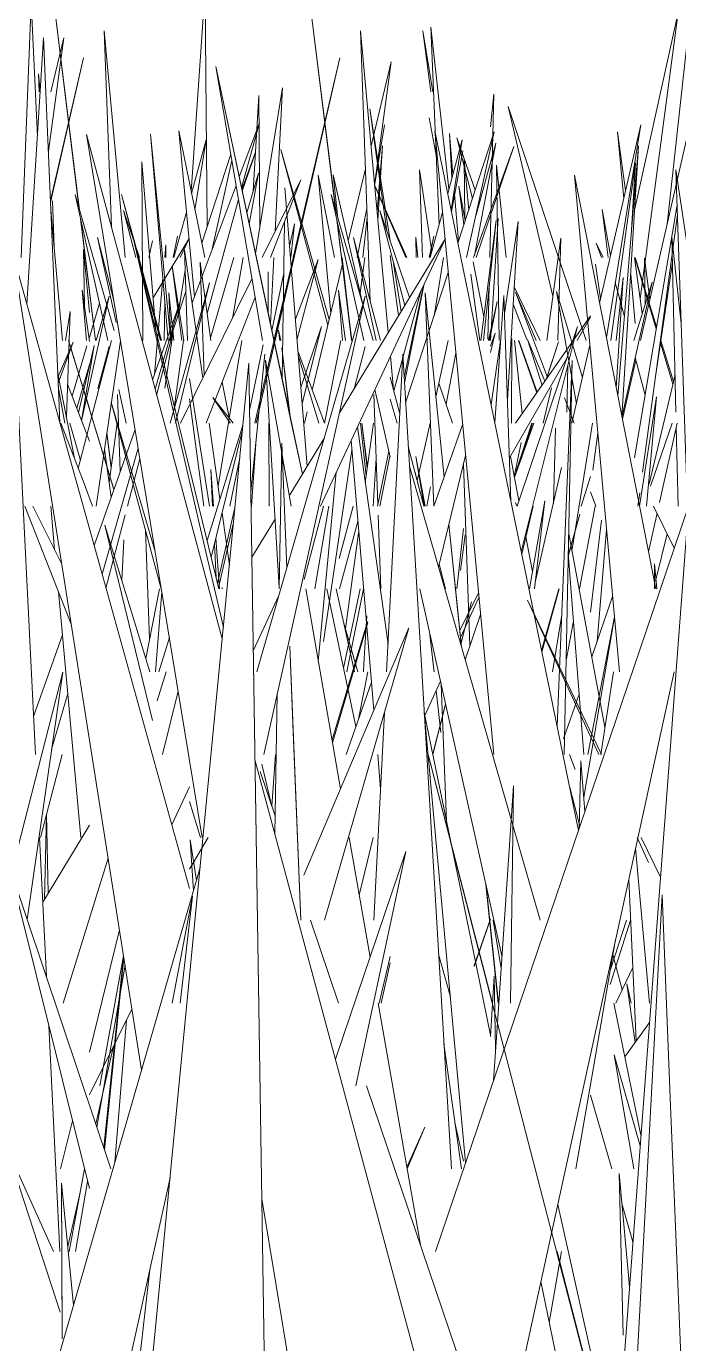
# Model space of a CAD drawing. Header units: millimetres. Extents: x -9575 to 27274, y -4387 to 11354.
# Drawn here: x -5454.58 to -5432.87, y 3071.75 to 3115.63 of the extents above; entities that cross this region are included whole.
import ezdxf

# ---------------------------------------------------------------- set-up
doc = ezdxf.new("R2010")
doc.units = ezdxf.units.MM
doc.layers.add('G-IMPT', color=8, linetype='Continuous', lineweight=9)

# ---------------------------------------------------------------- blocks, each defined once
blk = doc.blocks.new('Grass Array - 25_dwg-V16-North')
at = {"layer": 'G-IMPT'}
for p, q in [((-5440.841, 3109.028), (-5441.114, 3115.61)), ((-5440.515, 3110.223), (-5441.114, 3115.61)), ((-5453.852, 3111.474), (-5453.335, 3115.249)), ((-5453.773, 3113.449), (-5453.335, 3115.249)), ((-5442.438, 3114.454), (-5443.11, 3111.652)), ((-5443.11, 3111.652), (-5442.438, 3114.454)), ((-5442.438, 3114.454), (-5442.989, 3110.338)), ((-5447.03, 3110.144), (-5446.844, 3113.334)), ((-5446.815, 3108.899), (-5446.844, 3113.334)), ((-5439.018, 3113.373), (-5439.149, 3107.931)), ((-5439.018, 3113.373), (-5439.135, 3112.287)), ((-5434.141, 3105.172), (-5432.185, 3113.705)), ((-5442.473, 3108.488), (-5443.151, 3112.884)), ((-5442.585, 3108.81), (-5443.151, 3112.884)), ((-5449.776, 3105.172), (-5450.451, 3112.037)), ((-5449.858, 3105.172), (-5450.451, 3112.037)), ((-5447.496, 3110.622), (-5446.825, 3112.416)), ((-5447.418, 3110.255), (-5446.825, 3112.416)), ((-5440.415, 3110.588), (-5440.502, 3112.067)), ((-5440.385, 3110.696), (-5440.502, 3112.067)), ((-5439.668, 3107.998), (-5438.957, 3111.737)), ((-5439.613, 3109.358), (-5438.957, 3111.737)), ((-5450.271, 3105.485), (-5450.738, 3111.124)), ((-5450.703, 3105.172), (-5450.738, 3111.124)), ((-5444.498, 3105.869), (-5446.117, 3111.529)), ((-5444.545, 3105.677), (-5446.117, 3111.529)), ((-5447.241, 3109.42), (-5446.857, 3110.738)), ((-5447.161, 3109.044), (-5446.857, 3110.738)), ((-5444.209, 3109.248), (-5444.367, 3110.688)), ((-5443.408, 3106.465), (-5444.367, 3110.688)), ((-5443.295, 3110.883), (-5443.869, 3108.493)), ((-5443.869, 3108.493), (-5443.295, 3110.883)), ((-5435.129, 3105.172), (-5434.306, 3111.083)), ((-5434.433, 3108.855), (-5434.306, 3111.083)), ((-5449.066, 3106.422), (-5447.603, 3110.336)), ((-5441.916, 3107.931), (-5442.991, 3110.357)), ((-5441.95, 3107.931), (-5442.989, 3110.338)), ((-5440.014, 3109.033), (-5440.189, 3110.314)), ((-5439.97, 3109.167), (-5440.189, 3110.314)), ((-5448.565, 3106.074), (-5447.524, 3109.871)), ((-5440.195, 3108.477), (-5440.34, 3110.167)), ((-5443.568, 3107.931), (-5443.247, 3109.565)), ((-5434.334, 3101.256), (-5432.922, 3109.683)), ((-5434.069, 3100.785), (-5432.911, 3109.357)), ((-5443.379, 3107.931), (-5443.235, 3109.261)), ((-5439.458, 3105.172), (-5438.939, 3109.161)), ((-5439.365, 3105.172), (-5438.939, 3109.161)), ((-5438.662, 3106.065), (-5438.206, 3109.137)), ((-5438.566, 3103.208), (-5438.206, 3109.137)), ((-5449.977, 3107.931), (-5449.939, 3108.357)), ((-5449.946, 3107.931), (-5449.939, 3108.357)), ((-5435.435, 3107.931), (-5435.616, 3108.415)), ((-5435.38, 3107.931), (-5435.616, 3108.415)), ((-5448.455, 3105.256), (-5447.675, 3107.931)), ((-5447.726, 3105.907), (-5447.362, 3107.931)), ((-5444.046, 3107.755), (-5445.064, 3103.512)), ((-5445.064, 3103.512), (-5444.046, 3107.755)), ((-5443.763, 3105.172), (-5444.065, 3107.931)), ((-5443.312, 3107.931), (-5443.471, 3106.743)), ((-5442.195, 3105.997), (-5442.473, 3107.999)), ((-5442.11, 3106.137), (-5442.356, 3107.73)), ((-5439.356, 3105.955), (-5439.707, 3107.791)), ((-5433.613, 3105.558), (-5434.323, 3107.931)), ((-5433.602, 3105.624), (-5434.314, 3107.931)), ((-5433.649, 3103.891), (-5433.071, 3107.767)), ((-5450.318, 3104.034), (-5450.037, 3107.246)), ((-5439.485, 3105.172), (-5439.786, 3107.375)), ((-5434.715, 3107.265), (-5434.947, 3105.172)), ((-5434.715, 3107.265), (-5434.946, 3103.596)), ((-5434.946, 3103.596), (-5434.715, 3107.265)), ((-5439.172, 3106.982), (-5439.215, 3105.212)), ((-5437.615, 3105.172), (-5438.302, 3106.774)), ((-5437.233, 3103.937), (-5438.302, 3106.774)), ((-5434.674, 3105.96), (-5434.978, 3107.103)), ((-5434.753, 3102.658), (-5433.752, 3107.11)), ((-5434.365, 3105.172), (-5433.752, 3107.11)), ((-5449.994, 3105.172), (-5449.971, 3106.487)), ((-5438.297, 3102.413), (-5435.797, 3105.996)), ((-5436.244, 3105.172), (-5435.797, 3105.947)), ((-5452.847, 3102.759), (-5452.329, 3105.004)), ((-5452.75, 3102.506), (-5452.329, 3105.004)), ((-5449.678, 3102.83), (-5449.35, 3105.172)), ((-5444.653, 3102.413), (-5444.11, 3105.172)), ((-5439.113, 3103.033), (-5438.795, 3105.172)), ((-5433.061, 3103.713), (-5433.483, 3105.122)), ((-5433.039, 3103.804), (-5433.462, 3105.172)), ((-5444.656, 3102.413), (-5445.538, 3104.789)), ((-5444.852, 3102.413), (-5445.525, 3104.631)), ((-5440.609, 3103.044), (-5440.285, 3104.751)), ((-5438.501, 3101.262), (-5436.587, 3104.578)), ((-5433.983, 3103.352), (-5434.315, 3104.606)), ((-5434.741, 3102.553), (-5434.291, 3104.516)), ((-5452.487, 3101.816), (-5453.214, 3103.72)), ((-5447.828, 3102.607), (-5448.07, 3103.784)), ((-5433.851, 3100.397), (-5432.985, 3104.031)), ((-5447.803, 3102.413), (-5448.374, 3103.276)), ((-5447.697, 3102.413), (-5448.374, 3103.276)), ((-5437.374, 3102.413), (-5437.102, 3103.587)), ((-5436.671, 3103.254), (-5436.341, 3102.413)), ((-5445.328, 3102.413), (-5445.236, 3102.798)), ((-5452.787, 3101.175), (-5453.142, 3102.413)), ((-5443.268, 3100.663), (-5443.46, 3102.413)), ((-5438.335, 3100.606), (-5437.685, 3102.413)), ((-5435.73, 3100.849), (-5435.558, 3102.085)), ((-5438.187, 3099.831), (-5438.47, 3101.315)), ((-5436.108, 3099.654), (-5435.797, 3100.64)), ((-5441.132, 3100.295), (-5441.254, 3099.654)), ((-5438.304, 3099.777), (-5438.25, 3099.654)), ((-5435.62, 3099.654), (-5435.797, 3100.123)), ((-5434.162, 3100.092), (-5434.222, 3099.654)), ((-5444.167, 3097.913), (-5443.705, 3099.654)), ((-5438.091, 3098.05), (-5437.71, 3099.654)), ((-5436.169, 3096.895), (-5435.651, 3099.654)), ((-5440.25, 3096.895), (-5440.035, 3098.909)), ((-5435.797, 3096.12), (-5435.441, 3099.18)), ((-5440.126, 3097.508), (-5439.978, 3098.693)), ((-5437.968, 3098.687), (-5437.736, 3097.469)), ((-5433.634, 3097.147), (-5433.249, 3098.732)), ((-5436.606, 3094.57), (-5436.369, 3095.831))]:
    blk.add_line(p, q, dxfattribs=at)
blk = doc.blocks.new('Grass Array - Grass Array-440235-North')
blk.add_blockref('Grass Array - 25_dwg-V16-North', (0, 0))
blk = doc.blocks.new('Grass Array - 25_dwg-V20-North')
at = {"layer": 'G-IMPT'}
for p, q in [((-5449.1, 3110.137), (-5448.634, 3116.865)), ((-5448.568, 3108.958), (-5448.634, 3116.865)), ((-5434.328, 3109.559), (-5432.889, 3116.099)), ((-5434.147, 3106.556), (-5432.889, 3116.099)), ((-5441.379, 3115.485), (-5441.115, 3113.449)), ((-5441.379, 3115.485), (-5441.051, 3113.449)), ((-5454.122, 3113.449), (-5454.176, 3114.054)), ((-5454.156, 3113.449), (-5454.176, 3114.054)), ((-5437.054, 3106.646), (-5438.543, 3112.967)), ((-5435.943, 3105.172), (-5438.543, 3112.967)), ((-5439.73, 3109.9), (-5440.252, 3111.915)), ((-5439.639, 3110.178), (-5440.252, 3111.915)), ((-5440.43, 3109.464), (-5440.051, 3111.492)), ((-5438.845, 3105.172), (-5438.936, 3111.006)), ((-5438.615, 3107.931), (-5438.936, 3111.006)), ((-5453.717, 3109.821), (-5453.66, 3108.286)), ((-5453.38, 3105.172), (-5453.769, 3109.508)), ((-5445.661, 3109.059), (-5445.811, 3108.352)), ((-5445.661, 3109.059), (-5445.781, 3107.931)), ((-5450.511, 3107.931), (-5450.386, 3108.493)), ((-5452.487, 3106.097), (-5452.677, 3108.202)), ((-5452.649, 3106.303), (-5452.677, 3108.202)), ((-5444.873, 3107.862), (-5445.626, 3105.884)), ((-5444.873, 3107.862), (-5445.573, 3105.23)), ((-5446.02, 3107.361), (-5446.411, 3105.507)), ((-5437.478, 3105.172), (-5438.338, 3106.956)), ((-5452.487, 3105.265), (-5452.152, 3106.408)), ((-5437.923, 3105.2), (-5438.374, 3106.377)), ((-5453.058, 3103.312), (-5452.568, 3104.987)), ((-5438.073, 3102.734), (-5438.328, 3105.172)), ((-5437.59, 3103.426), (-5438.197, 3105.172)), ((-5437.574, 3103.449), (-5438.185, 3105.172)), ((-5436.555, 3104.339), (-5436.593, 3102.787))]:
    blk.add_line(p, q, dxfattribs=at)
blk = doc.blocks.new('Grass Array - Grass Array-V24-North')
blk.add_blockref('Grass Array - 25_dwg-V20-North', (0, 0))
blk = doc.blocks.new('Grass Array - 25_dwg-V30-North')
at = {"layer": 'G-IMPT'}
for p, q in [((-5444.286, 3109.515), (-5445.108, 3116.185)), ((-5444.291, 3109.533), (-5445.108, 3116.185)), ((-5445.811, 3107.31), (-5444.147, 3114.581)), ((-5445.697, 3107.931), (-5444.147, 3114.581)), ((-5450.843, 3107.931), (-5451.418, 3110.035)), ((-5450.855, 3107.931), (-5451.418, 3110.035)), ((-5444.095, 3107.931), (-5444.253, 3109.222)), ((-5444.091, 3107.931), (-5444.246, 3109.191)), ((-5446.34, 3105.172), (-5446.033, 3106.488)), ((-5446.3, 3105.172), (-5446.035, 3106.328)), ((-5452.705, 3103.613), (-5453.165, 3105.13)), ((-5452.704, 3103.618), (-5453.165, 3105.13))]:
    blk.add_line(p, q, dxfattribs=at)
blk = doc.blocks.new('Grass Array - 25_dwg-V34-North')
at = {"layer": 'G-IMPT'}
for p, q in [((-5444.286, 3109.515), (-5445.108, 3116.185)), ((-5444.291, 3109.533), (-5445.108, 3116.185)), ((-5445.811, 3107.31), (-5444.147, 3114.581)), ((-5445.697, 3107.931), (-5444.147, 3114.581)), ((-5450.088, 3105.172), (-5451.418, 3110.035)), ((-5450.116, 3105.172), (-5451.418, 3110.035)), ((-5443.818, 3105.68), (-5444.253, 3109.222)), ((-5443.856, 3106.02), (-5444.246, 3109.191)), ((-5446.34, 3105.172), (-5446.033, 3106.488)), ((-5446.3, 3105.172), (-5446.035, 3106.328)), ((-5452.487, 3102.891), (-5453.165, 3105.13)), ((-5452.487, 3102.905), (-5453.165, 3105.13)), ((-5451.673, 3100.203), (-5452.015, 3101.334)), ((-5451.668, 3100.217), (-5452.013, 3101.35))]:
    blk.add_line(p, q, dxfattribs=at)
blk = doc.blocks.new('Grass Array - 25_dwg-V37-North')
at = {"layer": 'G-IMPT'}
for p, q in [((-5444.286, 3109.515), (-5445.108, 3116.185)), ((-5444.291, 3109.533), (-5445.108, 3116.185)), ((-5445.811, 3107.31), (-5444.147, 3114.581)), ((-5445.697, 3107.931), (-5444.147, 3114.581)), ((-5450.088, 3105.172), (-5451.418, 3110.035)), ((-5450.116, 3105.172), (-5451.418, 3110.035)), ((-5443.756, 3105.172), (-5444.253, 3109.222)), ((-5443.751, 3105.172), (-5444.246, 3109.191)), ((-5446.34, 3105.172), (-5446.033, 3106.488)), ((-5446.3, 3105.172), (-5446.035, 3106.328)), ((-5452.487, 3102.891), (-5453.165, 3105.13)), ((-5452.487, 3102.905), (-5453.165, 3105.13)), ((-5443.417, 3102.413), (-5443.234, 3100.919)), ((-5443.23, 3100.945), (-5443.411, 3102.413)), ((-5451.673, 3100.203), (-5452.015, 3101.334)), ((-5451.668, 3100.217), (-5452.013, 3101.35))]:
    blk.add_line(p, q, dxfattribs=at)
blk = doc.blocks.new('Grass Array - Grass Array-440908-North')
for name in ['Grass Array - 25_dwg-V34-North', 'Grass Array - 25_dwg-V37-North', 'Grass Array - 25_dwg-V37-North', 'Grass Array - 25_dwg-V30-North']:
    blk.add_blockref(name, (0, 0))
blk = doc.blocks.new('Grass Array - 25_dwg-V40-North')
at = {"layer": 'G-IMPT'}
for p, q in [((-5452.816, 3109.515), (-5453.638, 3116.185)), ((-5452.822, 3109.533), (-5453.638, 3116.185)), ((-5453.783, 3109.836), (-5452.677, 3114.581)), ((-5453.78, 3109.762), (-5452.677, 3114.581)), ((-5452.487, 3106.806), (-5452.783, 3109.222)), ((-5452.621, 3107.931), (-5452.776, 3109.191))]:
    blk.add_line(p, q, dxfattribs=at)
blk = doc.blocks.new('Grass Array - 25_dwg-V44-North')
at = {"layer": 'G-IMPT'}
for p, q in [((-5452.816, 3109.515), (-5453.638, 3116.185)), ((-5452.822, 3109.533), (-5453.638, 3116.185)), ((-5453.783, 3109.836), (-5452.677, 3114.581)), ((-5453.78, 3109.762), (-5452.677, 3114.581)), ((-5452.487, 3106.806), (-5452.783, 3109.222)), ((-5452.621, 3107.931), (-5452.776, 3109.191))]:
    blk.add_line(p, q, dxfattribs=at)
blk = doc.blocks.new('Grass Array - 25_dwg-V46-North')
at = {"layer": 'G-IMPT'}
for p, q in [((-5452.816, 3109.515), (-5453.638, 3116.185)), ((-5452.822, 3109.533), (-5453.638, 3116.185)), ((-5451.298, 3107.931), (-5451.993, 3115.482)), ((-5451.754, 3108.959), (-5451.993, 3115.482)), ((-5433.253, 3109.047), (-5432.608, 3114.915)), ((-5453.783, 3109.836), (-5452.677, 3114.581)), ((-5453.78, 3109.762), (-5452.677, 3114.581)), ((-5440.937, 3111.347), (-5441.169, 3112.591)), ((-5448.991, 3106.621), (-5449.513, 3112.151)), ((-5448.647, 3107.931), (-5449.513, 3112.151)), ((-5442.988, 3110.326), (-5442.661, 3112.357)), ((-5434.637, 3110.163), (-5434.902, 3112.122)), ((-5434.697, 3109.9), (-5434.902, 3112.122)), ((-5449.086, 3110.071), (-5448.6, 3111.849)), ((-5448.974, 3109.521), (-5448.6, 3111.849)), ((-5442.91, 3109.482), (-5442.729, 3111.654)), ((-5442.882, 3109.172), (-5442.729, 3111.654)), ((-5447.779, 3111.371), (-5448.746, 3108.413)), ((-5448.746, 3108.413), (-5447.779, 3111.371)), ((-5447.744, 3111.168), (-5448.395, 3108.217)), ((-5447.405, 3110.194), (-5446.954, 3111.444)), ((-5447.394, 3110.139), (-5446.955, 3111.43)), ((-5440.005, 3111.201), (-5439.987, 3109.255)), ((-5440.005, 3111.201), (-5439.857, 3109.512)), ((-5444.45, 3106.07), (-5444.869, 3110.682)), ((-5444.328, 3107.931), (-5444.869, 3110.682)), ((-5441.492, 3110.853), (-5441.392, 3107.931)), ((-5441.492, 3110.853), (-5441.085, 3108.138)), ((-5451.662, 3105.506), (-5452.964, 3110.029)), ((-5451.875, 3105.172), (-5452.964, 3110.029)), ((-5451.35, 3109.495), (-5450.938, 3107.931)), ((-5451.35, 3109.495), (-5450.814, 3107.931)), ((-5449.672, 3107.931), (-5449.258, 3109.444)), ((-5435.136, 3107.998), (-5435.413, 3109.533)), ((-5435.211, 3107.931), (-5435.413, 3109.533)), ((-5452.286, 3105.172), (-5452.783, 3109.222)), ((-5452.281, 3105.172), (-5452.776, 3109.191)), ((-5439.132, 3105.172), (-5438.872, 3109.231)), ((-5452.22, 3108.601), (-5451.595, 3105.764)), ((-5452.22, 3108.601), (-5451.67, 3106.501)), ((-5451.67, 3106.501), (-5452.22, 3108.601)), ((-5450.363, 3106.594), (-5449.164, 3108.572)), ((-5449.702, 3107.931), (-5449.553, 3108.65)), ((-5449.696, 3107.931), (-5449.553, 3108.65)), ((-5449.463, 3107.931), (-5449.164, 3108.572)), ((-5441.605, 3107.931), (-5441.62, 3108.608)), ((-5441.549, 3107.931), (-5441.62, 3108.608)), ((-5437.255, 3105.172), (-5436.79, 3108.58)), ((-5436.885, 3105.172), (-5436.79, 3108.58)), ((-5435.467, 3106.559), (-5435.636, 3107.713)), ((-5434.081, 3106.069), (-5434.334, 3107.931)), ((-5433.983, 3106.379), (-5434.002, 3107.907)), ((-5433.829, 3106.533), (-5434.002, 3107.907)), ((-5449.542, 3105.984), (-5449.296, 3107.511)), ((-5434.313, 3105.74), (-5434.463, 3107.364)), ((-5452.487, 3105.141), (-5452.725, 3106.846)), ((-5452.584, 3105.172), (-5452.725, 3106.846)), ((-5449.838, 3106.757), (-5449.774, 3105.172)), ((-5449.838, 3106.757), (-5449.675, 3105.172)), ((-5449.675, 3105.172), (-5449.838, 3106.757)), ((-5449.274, 3106.8), (-5449.807, 3105.172)), ((-5449.807, 3105.172), (-5449.274, 3106.8)), ((-5436.273, 3103.063), (-5436.931, 3106.803)), ((-5436.072, 3103.936), (-5436.931, 3106.803)), ((-5452.747, 3102.498), (-5451.829, 3106.644)), ((-5452.255, 3105.172), (-5451.829, 3106.644)), ((-5445.444, 3103.609), (-5444.761, 3105.634)), ((-5445.401, 3103.075), (-5444.761, 3105.634)), ((-5452.2, 3103.564), (-5451.83, 3104.972)), ((-5438.431, 3102.413), (-5438.421, 3105.234)), ((-5438.43, 3102.413), (-5438.421, 3105.234)), ((-5437.416, 3103.675), (-5437.895, 3105.2)), ((-5437.32, 3103.814), (-5437.895, 3105.2)), ((-5437.28, 3103.87), (-5436.872, 3105.124)), ((-5437.264, 3103.893), (-5436.872, 3105.124)), ((-5452.907, 3102.916), (-5452.487, 3104.37)), ((-5451.55, 3103.365), (-5451.457, 3100.814)), ((-5451.256, 3102.413), (-5451.509, 3103.541)), ((-5451.829, 3100.441), (-5451.561, 3102.413)), ((-5438.273, 3100.818), (-5437.754, 3102.413)), ((-5438.115, 3101.216), (-5437.735, 3102.413)), ((-5451.906, 3102.074), (-5451.764, 3100.919)), ((-5451.76, 3100.945), (-5451.902, 3102.097)), ((-5437.038, 3099.744), (-5436.968, 3102.247)), ((-5451.76, 3099.955), (-5451.984, 3101.548)), ((-5438.34, 3100.632), (-5438.109, 3101.767))]:
    blk.add_line(p, q, dxfattribs=at)
blk = doc.blocks.new('Grass Array - Grass Array-V47-North')
for name in ['Grass Array - 25_dwg-V46-North', 'Grass Array - 25_dwg-V40-North', 'Grass Array - 25_dwg-V40-North', 'Grass Array - 25_dwg-V44-North']:
    blk.add_blockref(name, (0, 0))
blk = doc.blocks.new('Grass Array - 25_dwg-V51-North')
at = {"layer": 'G-IMPT'}
for p, q in [((-5454.757, 3107.931), (-5454.419, 3116.428)), ((-5454.217, 3111.981), (-5454.419, 3116.428)), ((-5444.286, 3109.515), (-5445.108, 3116.185)), ((-5444.291, 3109.533), (-5445.108, 3116.185)), ((-5454.57, 3106.389), (-5454.01, 3115.25)), ((-5453.507, 3103.261), (-5454.01, 3115.25)), ((-5442.538, 3105.432), (-5443.463, 3115.482)), ((-5443.134, 3106.475), (-5443.463, 3115.482)), ((-5448.276, 3114.301), (-5446.726, 3105.172)), ((-5448.276, 3114.301), (-5445.764, 3102.454)), ((-5445.396, 3100.717), (-5448.276, 3114.301)), ((-5446.931, 3102.413), (-5444.147, 3114.581)), ((-5446.901, 3102.765), (-5444.147, 3114.581)), ((-5446.951, 3108.054), (-5446.061, 3113.589)), ((-5446.3, 3108.799), (-5446.061, 3113.589)), ((-5448.726, 3088.618), (-5452.581, 3112.031)), ((-5449.545, 3100.747), (-5452.581, 3112.031)), ((-5439.902, 3100.691), (-5440.983, 3112.151)), ((-5436.205, 3088.85), (-5440.983, 3112.151)), ((-5439.005, 3112.116), (-5440.216, 3108.413)), ((-5440.216, 3108.413), (-5439.005, 3112.116)), ((-5439.005, 3112.116), (-5439.928, 3107.931)), ((-5435.5, 3106.416), (-5434.131, 3112.357)), ((-5435.274, 3105.264), (-5434.131, 3112.357)), ((-5440.556, 3110.071), (-5440.07, 3111.849)), ((-5440.444, 3109.521), (-5440.07, 3111.849)), ((-5439.692, 3107.931), (-5438.355, 3111.635)), ((-5439.614, 3107.931), (-5438.355, 3111.635)), ((-5434.894, 3103.33), (-5434.199, 3111.654)), ((-5434.755, 3102.623), (-5434.199, 3111.654)), ((-5435.315, 3099.398), (-5436.339, 3110.682)), ((-5433.629, 3096.895), (-5436.339, 3110.682)), ((-5432.962, 3110.853), (-5432.578, 3099.654)), ((-5432.962, 3110.853), (-5431.696, 3102.413)), ((-5446.728, 3107.931), (-5445.449, 3110.526)), ((-5446.458, 3107.931), (-5445.449, 3110.526)), ((-5445.976, 3110.258), (-5445.234, 3100.985)), ((-5450.088, 3105.172), (-5451.418, 3110.035)), ((-5450.116, 3105.172), (-5451.418, 3110.035)), ((-5443.036, 3105.172), (-5444.434, 3110.029)), ((-5443.345, 3105.172), (-5444.434, 3110.029)), ((-5442.82, 3109.495), (-5441.989, 3106.337)), ((-5442.82, 3109.495), (-5441.828, 3106.601)), ((-5441.141, 3107.931), (-5440.728, 3109.444)), ((-5445.993, 3109.126), (-5446.072, 3103.907)), ((-5446.072, 3103.907), (-5445.993, 3109.126)), ((-5443.756, 3105.172), (-5444.253, 3109.222)), ((-5443.751, 3105.172), (-5444.246, 3109.191)), ((-5448.176, 3096.895), (-5451.053, 3108.69)), ((-5448.573, 3097.986), (-5451.053, 3108.69)), ((-5444.791, 3099.654), (-5440.634, 3108.572)), ((-5444.16, 3102.756), (-5440.634, 3108.572)), ((-5443.69, 3108.601), (-5442.935, 3105.172)), ((-5443.69, 3108.601), (-5442.793, 3105.172)), ((-5442.793, 3105.172), (-5443.69, 3108.601)), ((-5441.172, 3107.931), (-5441.022, 3108.65)), ((-5441.165, 3107.931), (-5441.022, 3108.65)), ((-5432.957, 3102.782), (-5433.09, 3108.608)), ((-5432.787, 3105.739), (-5433.09, 3108.608)), ((-5450.748, 3080.869), (-5455.034, 3108.053)), ((-5455.034, 3108.053), (-5452.099, 3097.512)), ((-5449.224, 3105.172), (-5449.317, 3108.193)), ((-5448.709, 3103.912), (-5449.317, 3108.193)), ((-5449.729, 3107.653), (-5449.404, 3105.172)), ((-5449.729, 3107.653), (-5449.345, 3105.172)), ((-5449.345, 3105.172), (-5449.729, 3107.653)), ((-5448.795, 3107.778), (-5448.663, 3104.005)), ((-5448.795, 3107.778), (-5448.443, 3105.172)), ((-5446.454, 3105.71), (-5446.344, 3107.931)), ((-5441.011, 3105.984), (-5440.699, 3107.931)), ((-5449.448, 3102.413), (-5447.075, 3107.228)), ((-5446.539, 3107.461), (-5446.532, 3106.077)), ((-5446.532, 3106.077), (-5446.539, 3107.461)), ((-5440.538, 3107.432), (-5441.956, 3103.096)), ((-5441.956, 3103.097), (-5440.538, 3107.432)), ((-5449.795, 3102.413), (-5448.486, 3107.092)), ((-5449.621, 3102.413), (-5448.486, 3107.092)), ((-5443.961, 3105.172), (-5444.195, 3106.846)), ((-5444.054, 3105.172), (-5444.195, 3106.846)), ((-5442.354, 3103.496), (-5441.438, 3106.848)), ((-5442.006, 3103.934), (-5441.367, 3107)), ((-5441.996, 3103.758), (-5441.339, 3107.06)), ((-5441.308, 3106.757), (-5441.02, 3099.654)), ((-5441.308, 3106.757), (-5440.677, 3100.614)), ((-5440.677, 3100.614), (-5441.308, 3106.757)), ((-5450.381, 3103.856), (-5449.461, 3106.459)), ((-5450.298, 3103.545), (-5449.461, 3106.459)), ((-5448.602, 3102.413), (-5446.97, 3106.612)), ((-5446.914, 3094.136), (-5443.299, 3106.644)), ((-5445.594, 3096.274), (-5443.299, 3106.644)), ((-5439.193, 3105.172), (-5438.913, 3106.472)), ((-5439.168, 3105.172), (-5438.913, 3106.472)), ((-5438.991, 3102.436), (-5438.683, 3106.67)), ((-5438.452, 3099.81), (-5438.683, 3106.67)), ((-5453.276, 3105.172), (-5453.129, 3106.138)), ((-5453.253, 3102.623), (-5453.129, 3106.138)), ((-5450.246, 3103.351), (-5449.693, 3105.454)), ((-5449.973, 3103.578), (-5449.693, 3105.454)), ((-5446.148, 3105.172), (-5446.187, 3105.511)), ((-5446.112, 3105.172), (-5446.187, 3105.511)), ((-5439.135, 3104.775), (-5438.979, 3105.419)), ((-5439.135, 3104.979), (-5438.979, 3105.419)), ((-5438.246, 3099.654), (-5436.231, 3105.634)), ((-5438.108, 3098.13), (-5436.231, 3105.634)), ((-5453.536, 3103.953), (-5453.021, 3105.118)), ((-5453.527, 3103.744), (-5453.021, 3105.118)), ((-5451.673, 3100.203), (-5453.179, 3105.176)), ((-5451.668, 3100.217), (-5453.179, 3105.176)), ((-5452.857, 3100.904), (-5451.749, 3105.172)), ((-5452.264, 3099.654), (-5451.449, 3105.158)), ((-5448.197, 3100.312), (-5447.415, 3105.172)), ((-5447.15, 3102.848), (-5446.7, 3105.023)), ((-5443.67, 3103.564), (-5443.3, 3104.972)), ((-5440.537, 3105.172), (-5440.952, 3103.289)), ((-5436.423, 3102.413), (-5435.824, 3105.011)), ((-5447.108, 3100.13), (-5446.648, 3104.714)), ((-5445.811, 3102.739), (-5446.075, 3104.921)), ((-5445.84, 3102.813), (-5446.075, 3104.921)), ((-5442.591, 3094.136), (-5442.053, 3104.712)), ((-5442.362, 3103.525), (-5442.465, 3104.644)), ((-5441.445, 3094.54), (-5442.053, 3104.712)), ((-5454.283, 3091.377), (-5454.909, 3104.099)), ((-5452.986, 3101.238), (-5453.543, 3104.13)), ((-5447.174, 3104.409), (-5452.632, 3048)), ((-5447.174, 3104.409), (-5447.019, 3094.393)), ((-5446.299, 3048), (-5447.174, 3104.409)), ((-5446.166, 3096.945), (-5446.618, 3104.517)), ((-5445.768, 3099.654), (-5446.618, 3104.517)), ((-5436.917, 3092.322), (-5436.408, 3104.507)), ((-5436.616, 3094.57), (-5436.408, 3104.507)), ((-5449.149, 3103.906), (-5448.49, 3099.654)), ((-5448.49, 3099.654), (-5449.149, 3103.906)), ((-5442.473, 3103.948), (-5442.154, 3102.729)), ((-5442.154, 3102.729), (-5442.473, 3103.948)), ((-5440.851, 3103.748), (-5440.393, 3102.413)), ((-5453.303, 3102.413), (-5453.522, 3103.635)), ((-5453.507, 3103.261), (-5453.471, 3102.413)), ((-5449.149, 3103.227), (-5448.68, 3099.654)), ((-5443.02, 3103.365), (-5442.886, 3099.715)), ((-5442.473, 3101.281), (-5442.979, 3103.541)), ((-5442.242, 3102.413), (-5442.473, 3103.215)), ((-5434.172, 3099.656), (-5433.605, 3103.295)), ((-5433.936, 3099.654), (-5433.605, 3103.295)), ((-5450.099, 3096.895), (-5451.757, 3103.115)), ((-5450.294, 3098.144), (-5451.757, 3103.115)), ((-5452.698, 3100.49), (-5453.438, 3102.413)), ((-5448.569, 3098.506), (-5447.373, 3102.352)), ((-5448.138, 3099.893), (-5448.496, 3102.413)), ((-5446.901, 3102.765), (-5446.983, 3102.413)), ((-5446.514, 3102.413), (-5446.501, 3099.654)), ((-5446.501, 3099.654), (-5446.514, 3102.413)), ((-5445.396, 3100.717), (-5445.764, 3102.454)), ((-5443.417, 3102.413), (-5443.234, 3100.919)), ((-5443.23, 3100.945), (-5443.411, 3102.413)), ((-5443.299, 3100.441), (-5443.031, 3102.413)), ((-5441.145, 3102.413), (-5441.569, 3100.493)), ((-5441.016, 3099.654), (-5440.059, 3102.362)), ((-5436.42, 3098.154), (-5435.734, 3102.413)), ((-5433.804, 3100.315), (-5433.083, 3102.413)), ((-5433.502, 3099.778), (-5432.912, 3102.413)), ((-5452.33, 3098.342), (-5450.964, 3102.209)), ((-5448.432, 3097.947), (-5447.389, 3102.189)), ((-5445.811, 3100.033), (-5444.663, 3101.926)), ((-5442.544, 3095.055), (-5443.559, 3102.298)), ((-5432.885, 3099.654), (-5432.945, 3102.267)), ((-5452.065, 3097.389), (-5450.861, 3101.584)), ((-5446.931, 3101.894), (-5447.088, 3099.654)), ((-5446.081, 3101.747), (-5446.167, 3096.895)), ((-5446.081, 3101.747), (-5445.915, 3097.594)), ((-5445.915, 3097.594), (-5446.081, 3101.747)), ((-5444.694, 3095.144), (-5443.744, 3101.514)), ((-5443.314, 3096.426), (-5443.772, 3101.84)), ((-5442.899, 3099.654), (-5442.518, 3101.482)), ((-5441.869, 3101.642), (-5441.349, 3099.654)), ((-5451.216, 3099.654), (-5450.803, 3101.23)), ((-5447.811, 3099.654), (-5447.479, 3101.256)), ((-5443.036, 3099.654), (-5442.942, 3101.246)), ((-5442.812, 3099.654), (-5442.481, 3101.319)), ((-5441.339, 3099.654), (-5441.613, 3101.3)), ((-5441.312, 3099.654), (-5441.613, 3101.3)), ((-5440.862, 3097.622), (-5439.963, 3101.343)), ((-5439.816, 3094.996), (-5440.033, 3101.055)), ((-5449.545, 3100.747), (-5448.062, 3095.235)), ((-5448.357, 3099.654), (-5448.448, 3100.867)), ((-5448.386, 3099.654), (-5448.448, 3100.867)), ((-5444.864, 3094.481), (-5444.266, 3100.781)), ((-5437.476, 3085.859), (-5441.83, 3100.983)), ((-5441.349, 3099.654), (-5441.65, 3100.801)), ((-5439.902, 3100.691), (-5439.023, 3091.377)), ((-5436.764, 3100.934), (-5437.632, 3097.167)), ((-5452.698, 3100.49), (-5452.377, 3099.654)), ((-5435.358, 3062.339), (-5432.499, 3100.199)), ((-5437.835, 3096.895), (-5437.328, 3099.825)), ((-5437.663, 3096.895), (-5437.328, 3099.825)), ((-5453.089, 3095.715), (-5454.632, 3099.654)), ((-5453.404, 3097.714), (-5454.365, 3099.654)), ((-5453.774, 3099.654), (-5453.642, 3098.195)), ((-5451.934, 3096.92), (-5451.294, 3099.357)), ((-5447.64, 3099.592), (-5448.223, 3097.09)), ((-5447.824, 3097.689), (-5448.07, 3099.419)), ((-5445.34, 3097.204), (-5444.696, 3099.654)), ((-5444.981, 3096.895), (-5444.511, 3099.654)), ((-5442.873, 3099.348), (-5442.783, 3096.895)), ((-5436.545, 3097.974), (-5436.156, 3099.385)), ((-5436.544, 3098.007), (-5436.156, 3099.385)), ((-5435.315, 3099.398), (-5434.837, 3094.136)), ((-5433.953, 3095.483), (-5432.538, 3099.654)), ((-5433.872, 3098.128), (-5433.584, 3099.414)), ((-5433.013, 3098.253), (-5433.702, 3099.654)), ((-5450.475, 3094.136), (-5451.975, 3099.021)), ((-5450.381, 3092.516), (-5451.975, 3099.021)), ((-5450.622, 3098.858), (-5450.483, 3095.224)), ((-5448.185, 3096.934), (-5447.687, 3099.112)), ((-5447.074, 3097.949), (-5446.302, 3099.223)), ((-5444.159, 3096.895), (-5443.544, 3099.145)), ((-5443.959, 3095.572), (-5443.517, 3098.828)), ((-5440.517, 3099.053), (-5440.226, 3096.225)), ((-5440.096, 3094.961), (-5440.517, 3099.053)), ((-5435.266, 3098.867), (-5435.576, 3095.159)), ((-5451.337, 3098.529), (-5451.407, 3097.17)), ((-5448.264, 3097.259), (-5448.322, 3098.396)), ((-5448.15, 3096.895), (-5448.277, 3098.581)), ((-5435.32, 3092.29), (-5436.529, 3098.732)), ((-5448.573, 3097.986), (-5448.025, 3095.621)), ((-5436.028, 3091.377), (-5436.542, 3098.089)), ((-5449.149, 3086.913), (-5452.099, 3097.512)), ((-5440.628, 3096.895), (-5440.842, 3097.715)), ((-5433.666, 3097.733), (-5433.668, 3096.895)), ((-5433.666, 3097.733), (-5433.593, 3096.895)), ((-5433.593, 3096.895), (-5433.666, 3097.733)), ((-5453.516, 3096.805), (-5452.773, 3088.618)), ((-5450.61, 3094.577), (-5450.155, 3096.895)), ((-5450.29, 3094.136), (-5450.072, 3096.792)), ((-5448.063, 3096.895), (-5448.069, 3096.937)), ((-5448.063, 3096.895), (-5448.069, 3096.937)), ((-5446.181, 3096.672), (-5447.026, 3094.859)), ((-5444.122, 3090.24), (-5445.285, 3096.895)), ((-5443.612, 3092.308), (-5444.585, 3096.895)), ((-5443.656, 3094.136), (-5444.27, 3096.895)), ((-5444.025, 3094.256), (-5443.475, 3096.895)), ((-5443.361, 3096.895), (-5443.91, 3094.136)), ((-5441.489, 3096.895), (-5438.75, 3084.669)), ((-5440.152, 3095.504), (-5439.532, 3096.768)), ((-5437.434, 3094.845), (-5436.857, 3096.895)), ((-5437.422, 3094.786), (-5436.842, 3096.895)), ((-5435.759, 3094.628), (-5435.065, 3096.646)), ((-5445.594, 3096.274), (-5446.678, 3091.377)), ((-5443.612, 3092.308), (-5444.496, 3096.473)), ((-5443.314, 3096.426), (-5443.012, 3092.854)), ((-5440.095, 3094.957), (-5440.226, 3096.225)), ((-5440.096, 3094.961), (-5440.226, 3096.225)), ((-5440.129, 3095.281), (-5439.517, 3096.612)), ((-5440.121, 3095.049), (-5439.759, 3096.465)), ((-5440.12, 3095.043), (-5439.759, 3096.465)), ((-5435.436, 3091.377), (-5437.901, 3096.515)), ((-5435.528, 3091.377), (-5437.901, 3096.515)), ((-5444.406, 3091.865), (-5443.221, 3095.81)), ((-5444.39, 3091.771), (-5443.215, 3095.773)), ((-5444.033, 3095.834), (-5443.55, 3094.136)), ((-5443.344, 3094.398), (-5443.25, 3096)), ((-5439.973, 3094.532), (-5439.463, 3096.043)), ((-5437.068, 3094.136), (-5436.762, 3096.034)), ((-5436.029, 3089.952), (-5435.002, 3095.954)), ((-5435.895, 3091.377), (-5435.003, 3095.964)), ((-5453.385, 3095.36), (-5454.345, 3092.643)), ((-5445.347, 3087.358), (-5441.848, 3095.595)), ((-5444.66, 3085.859), (-5441.848, 3095.595)), ((-5441.147, 3095.365), (-5441.018, 3094.206)), ((-5441.011, 3094.136), (-5441.147, 3095.365)), ((-5433.953, 3095.483), (-5440.966, 3074.823)), ((-5450.178, 3094.136), (-5449.823, 3095.281)), ((-5445.811, 3094.985), (-5445.697, 3092.132)), ((-5445.446, 3085.859), (-5445.811, 3094.985)), ((-5441.445, 3094.54), (-5440.432, 3077.582)), ((-5436.616, 3094.57), (-5436.682, 3091.377)), ((-5453.373, 3094.124), (-5455.45, 3086.012)), ((-5453.373, 3094.124), (-5454.556, 3085.879)), ((-5450.231, 3093.161), (-5449.928, 3094.136)), ((-5446.299, 3048), (-5447.019, 3094.393)), ((-5443.524, 3092.557), (-5443.21, 3094.136)), ((-5443.344, 3094.398), (-5443.359, 3094.136)), ((-5441.011, 3094.136), (-5441.018, 3094.206)), ((-5438.866, 3067.357), (-5433.022, 3094.136)), ((-5435.462, 3091.377), (-5435.032, 3094.136)), ((-5443.941, 3091.377), (-5443.091, 3093.784)), ((-5441.333, 3092.66), (-5440.8, 3093.819)), ((-5440.779, 3093.726), (-5440.594, 3089.164)), ((-5453.744, 3091.54), (-5453.207, 3093.409)), ((-5450.049, 3091.377), (-5449.528, 3093.492)), ((-5446.229, 3093.409), (-5446.311, 3088.73)), ((-5440.787, 3092.115), (-5440.942, 3093.511)), ((-5440.787, 3092.115), (-5440.942, 3093.511)), ((-5436.697, 3091.898), (-5436.183, 3093.393)), ((-5443.013, 3085.859), (-5442.66, 3092.781)), ((-5439.959, 3077.791), (-5441.335, 3092.781)), ((-5439.703, 3084.809), (-5441.335, 3092.781)), ((-5441.053, 3091.404), (-5440.63, 3093.059)), ((-5441.048, 3091.381), (-5440.627, 3093.044)), ((-5445.446, 3085.859), (-5445.697, 3092.132)), ((-5454.115, 3088.618), (-5453.39, 3091.377)), ((-5446.29, 3091.377), (-5446.41, 3089.659)), ((-5442.887, 3091.377), (-5442.79, 3090.229)), ((-5439.627, 3085.254), (-5441.21, 3091.377)), ((-5439.062, 3083.1), (-5441.209, 3091.377)), ((-5436.315, 3090.875), (-5436.502, 3091.377)), ((-5446.969, 3091.173), (-5435.797, 3049.651)), ((-5446.407, 3089.644), (-5446.75, 3091.052)), ((-5436.175, 3088.937), (-5436.127, 3091.17)), ((-5435.992, 3089.478), (-5436.127, 3091.17)), ((-5446.301, 3089.331), (-5446.803, 3090.815)), ((-5449.149, 3090.306), (-5449.74, 3089.037)), ((-5438.88, 3082.761), (-5438.367, 3090.335)), ((-5438.466, 3083.1), (-5438.367, 3090.335)), ((-5436.173, 3089.032), (-5436.506, 3090.319)), ((-5448.781, 3088.618), (-5449.149, 3089.817)), ((-5453.985, 3086.549), (-5453.912, 3089.377)), ((-5453.86, 3086.755), (-5453.912, 3089.377)), ((-5454.041, 3086.457), (-5452.487, 3089.02)), ((-5453.919, 3083.981), (-5454.147, 3088.618)), ((-5449.149, 3087.556), (-5448.527, 3088.618)), ((-5449.023, 3086.838), (-5449.135, 3088.539)), ((-5448.922, 3087.187), (-5449.135, 3088.539)), ((-5443.141, 3084.623), (-5443.839, 3088.618)), ((-5443.502, 3086.691), (-5443.037, 3088.618)), ((-5433.87, 3087.786), (-5434.254, 3088.618)), ((-5433.474, 3087.288), (-5434.112, 3088.618)), ((-5451.86, 3087.922), (-5453.359, 3083.1)), ((-5444.292, 3081.226), (-5441.945, 3088.149)), ((-5443.505, 3080.861), (-5441.945, 3088.149)), ((-5434.304, 3088.262), (-5433.835, 3083.1)), ((-5459.165, 3051.746), (-5448.799, 3087.613)), ((-5452.487, 3076.918), (-5455.171, 3087.708)), ((-5452.821, 3080.714), (-5455.171, 3087.708)), ((-5438.877, 3083.1), (-5439.282, 3087.043)), ((-5438.877, 3083.1), (-5439.282, 3087.043)), ((-5438.87, 3083.1), (-5439.274, 3087.004)), ((-5434.281, 3081.836), (-5434.53, 3087.226)), ((-5449.727, 3083.1), (-5449.055, 3086.664)), ((-5449.462, 3083.1), (-5449.055, 3086.664)), ((-5434.641, 3063.788), (-5433.418, 3086.704)), ((-5433.135, 3079.679), (-5433.418, 3086.704)), ((-5444.193, 3083.1), (-5445.126, 3085.859)), ((-5439.672, 3084.354), (-5439.135, 3085.902)), ((-5439.67, 3084.316), (-5439.135, 3085.89)), ((-5438.779, 3084.245), (-5439.047, 3085.859)), ((-5434.47, 3085.859), (-5435.152, 3083.716)), ((-5435.141, 3084.217), (-5434.607, 3085.859)), ((-5452.487, 3081.465), (-5451.484, 3085.539)), ((-5439.627, 3085.254), (-5439.07, 3083.1)), ((-5439.627, 3085.254), (-5430, 3048)), ((-5439.703, 3084.809), (-5439.135, 3082.033)), ((-5435.682, 3081.089), (-5434.968, 3085.217)), ((-5452.233, 3078.963), (-5451.298, 3084.36)), ((-5451.348, 3084.675), (-5452.143, 3080.341)), ((-5451.98, 3078.209), (-5451.335, 3084.592)), ((-5451.595, 3082.255), (-5451.345, 3084.653)), ((-5442.839, 3083.1), (-5442.473, 3084.647)), ((-5442.774, 3083.1), (-5442.473, 3084.434)), ((-5440.465, 3083.309), (-5440.856, 3084.68)), ((-5434.751, 3083.536), (-5435.056, 3084.712)), ((-5439.012, 3083.993), (-5439.135, 3081.983)), ((-5439.012, 3083.993), (-5438.96, 3081.572)), ((-5438.96, 3081.572), (-5439.012, 3083.993)), ((-5434.394, 3084.288), (-5434.958, 3083.1)), ((-5434.314, 3081.79), (-5434.593, 3083.74)), ((-5434.443, 3083.1), (-5434.593, 3083.74)), ((-5441.467, 3075.044), (-5442.875, 3083.1)), ((-5434.123, 3078.696), (-5435.026, 3083.1)), ((-5451.068, 3082.897), (-5452.487, 3080.037)), ((-5438.88, 3082.761), (-5439.031, 3080.524)), ((-5453.468, 3074.823), (-5453.838, 3082.352)), ((-5451.595, 3082.255), (-5452.008, 3078.292)), ((-5451.635, 3077.801), (-5451.245, 3082.541)), ((-5433.839, 3082.453), (-5434.658, 3081.309)), ((-5440.098, 3077.582), (-5440.68, 3081.739)), ((-5452.271, 3079.077), (-5451.679, 3081.665)), ((-5434.354, 3077.582), (-5435.015, 3081.37)), ((-5434.149, 3078.347), (-5435.015, 3081.37)), ((-5443.505, 3080.861), (-5443.616, 3080.341)), ((-5435.682, 3081.089), (-5436.288, 3077.582)), ((-5452.821, 3080.714), (-5451.769, 3077.582)), ((-5436.725, 3061.029), (-5443.259, 3080.341)), ((-5435.093, 3077.582), (-5435.797, 3080.027)), ((-5433.135, 3079.679), (-5432.605, 3066.547)), ((-5453.442, 3077.582), (-5453.049, 3079.179)), ((-5440.026, 3077.83), (-5440.314, 3079.121)), ((-5441.919, 3077.63), (-5441.323, 3078.964)), ((-5441.906, 3077.582), (-5441.323, 3078.964)), ((-5453.454, 3072.798), (-5455.242, 3078.302)), ((-5453.684, 3074.823), (-5455.242, 3078.302)), ((-5452.65, 3077.576), (-5453.155, 3074.823)), ((-5434.503, 3073.659), (-5434.851, 3077.427)), ((-5434.713, 3072.033), (-5434.851, 3077.427)), ((-5449.8, 3077.274), (-5454.617, 3055.511)), ((-5453.416, 3077.101), (-5453.012, 3073.036)), ((-5453.416, 3077.101), (-5453.392, 3071.912)), ((-5453.393, 3072.065), (-5453.416, 3077.101)), ((-5452.95, 3074.823), (-5452.546, 3077.156)), ((-5453.206, 3074.992), (-5452.794, 3076.792)), ((-5442.037, 3048), (-5446.743, 3076.575)), ((-5436.895, 3076.388), (-5434.952, 3067.714)), ((-5434.391, 3075.145), (-5434.758, 3076.42)), ((-5436.765, 3074.823), (-5437.174, 3072.457)), ((-5436.93, 3074.823), (-5434.984, 3067.295)), ((-5434.979, 3067.354), (-5436.916, 3074.823)), ((-5450.476, 3074.219), (-5452.611, 3055.511)), ((-5437.454, 3073.825), (-5435.4, 3063.788))]:
    blk.add_line(p, q, dxfattribs=at)
blk = doc.blocks.new('Grass Array - Grass Array-V52-North')
for name in ['Grass Array - 25_dwg-V51-North', 'Grass Array - 25_dwg-V37-North', 'Grass Array - 25_dwg-V37-North', 'Grass Array - 25_dwg-V37-North']:
    blk.add_blockref(name, (0, 0))
blk = doc.blocks.new('Grass Array - Grass Array-V53-North')
blk.add_blockref('Grass Array - 25_dwg-V37-North', (0, 0))
blk.add_blockref('Grass Array - 25_dwg-V37-North', (0, 0))
blk.add_blockref('Grass Array - 25_dwg-V37-North', (0, 0))
blk.add_blockref('Grass Array - 25_dwg-V37-North', (0, 0))

msp = doc.modelspace()

# ---------------------------------------------------------------- block references
for name in ['Grass Array - Grass Array-V47-North', 'Grass Array - Grass Array-V52-North', 'Grass Array - Grass Array-440235-North', 'Grass Array - Grass Array-V24-North', 'Grass Array - Grass Array-440908-North', 'Grass Array - Grass Array-V53-North', 'Grass Array - Grass Array-V53-North']:
    msp.add_blockref(name, (0, 0))

doc.saveas('drawing.dxf')
